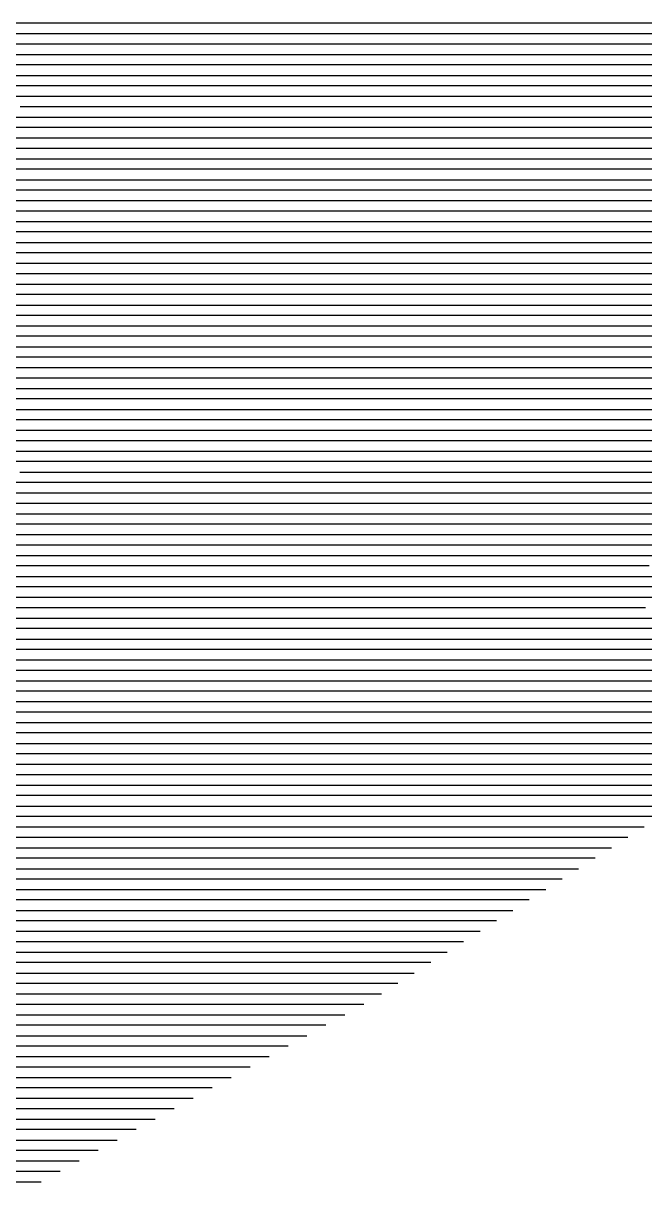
# Model space of a CAD drawing. Header units: metres. Extents: x -6.9 to 6.9, y -7 to 7.
# Drawn here: x 3.185 to 3.781, y -6.204 to -5.094 of the extents above; entities that cross this region are included whole.
import ezdxf

# ---------------------------------------------------------------- set-up
doc = ezdxf.new("R2010")
doc.units = ezdxf.units.M

msp = doc.modelspace()

# ---------------------------------------------------------------- linework, layer by layer
for p, q in [((3.408685, -5.093531, 0.511734), (3.150593, -5.093531, 0.47684)), ((3.522817, -5.093531, 0.526851), (3.408685, -5.093531, 0.511734)), ((3.936604, -5.093531, 0.583206), (3.522817, -5.093531, 0.526851)), ((3.154525, -5.103531, 0.477743), (3.415337, -5.103531, 0.513006)), ((3.415337, -5.103531, 0.513006), (3.527856, -5.103531, 0.527909)), ((3.527856, -5.103531, 0.527909), (3.94544, -5.103531, 0.584781)), ((3.42199, -5.113531, 0.514278), (3.158457, -5.113531, 0.478647)), ((3.532894, -5.113531, 0.528967), (3.42199, -5.113531, 0.514278)), ((3.954276, -5.113531, 0.586356), (3.532894, -5.113531, 0.528967)), ((3.162389, -5.123531, 0.479551), (3.428642, -5.123531, 0.515549)), ((3.428642, -5.123531, 0.515549), (3.537933, -5.123531, 0.530025)), ((3.537933, -5.123531, 0.530025), (3.963111, -5.123531, 0.587931)), ((3.435295, -5.133531, 0.516821), (3.166321, -5.133531, 0.480455)), ((3.542972, -5.133531, 0.531083), (3.435295, -5.133531, 0.516821)), ((3.971947, -5.133531, 0.589506), (3.542972, -5.133531, 0.531083)), ((3.170253, -5.143531, 0.481358), (3.441947, -5.143531, 0.518092)), ((3.441947, -5.143531, 0.518092), (3.54801, -5.143531, 0.53214)), ((3.54801, -5.143531, 0.53214), (3.980782, -5.143531, 0.591081)), ((3.4486, -5.153531, 0.519364), (3.174185, -5.153531, 0.482262)), ((3.553049, -5.153531, 0.533198), (3.4486, -5.153531, 0.519364)), ((3.989618, -5.153531, 0.592656), (3.553049, -5.153531, 0.533198)), ((3.178117, -5.163531, 0.483166), (3.455252, -5.163531, 0.520636)), ((3.455252, -5.163531, 0.520636), (3.558088, -5.163531, 0.534256)), ((3.558088, -5.163531, 0.534256), (3.998453, -5.163531, 0.594231)), ((2.95517, -5.183531, 0.454668), (3.185981, -5.183531, 0.484973)), ((3.461905, -5.173531, 0.521907), (3.182049, -5.173531, 0.48407)), ((3.185981, -5.183531, 0.484973), (3.468557, -5.183531, 0.523179)), ((3.563126, -5.173531, 0.535314), (3.461905, -5.173531, 0.521907)), ((3.468557, -5.183531, 0.523179), (3.568165, -5.183531, 0.536372)), ((4.007289, -5.173531, 0.595806), (3.563126, -5.173531, 0.535314)), ((3.568165, -5.183531, 0.536372), (4.016125, -5.183531, 0.597381)), ((3.189913, -5.193531, 0.485877), (2.96183, -5.193531, 0.45593)), ((3.47521, -5.193531, 0.52445), (3.189913, -5.193531, 0.485877)), ((3.573204, -5.193531, 0.53743), (3.47521, -5.193531, 0.52445)), ((4.02496, -5.193531, 0.598955), (3.573204, -5.193531, 0.53743)), ((2.96849, -5.203531, 0.457192), (3.193845, -5.203531, 0.486781)), ((3.193845, -5.203531, 0.486781), (3.481863, -5.203531, 0.525722)), ((3.481863, -5.203531, 0.525722), (3.578242, -5.203531, 0.538487)), ((3.578242, -5.203531, 0.538487), (4.033796, -5.203531, 0.60053)), ((3.197777, -5.213531, 0.487685), (2.97515, -5.213531, 0.458454)), ((3.488515, -5.213531, 0.526993), (3.197777, -5.213531, 0.487685)), ((3.583281, -5.213531, 0.539545), (3.488515, -5.213531, 0.526993)), ((4.042631, -5.213531, 0.602105), (3.583281, -5.213531, 0.539545)), ((2.98181, -5.223531, 0.459716), (3.201709, -5.223531, 0.488588)), ((3.201709, -5.223531, 0.488588), (3.495168, -5.223531, 0.528265)), ((3.495168, -5.223531, 0.528265), (3.58832, -5.223531, 0.540603)), ((3.58832, -5.223531, 0.540603), (4.051467, -5.223531, 0.60368)), ((3.205641, -5.233531, 0.489492), (2.98847, -5.233531, 0.460978)), ((3.50182, -5.233531, 0.529537), (3.205641, -5.233531, 0.489492)), ((3.593358, -5.233531, 0.541661), (3.50182, -5.233531, 0.529537)), ((4.060302, -5.233531, 0.605255), (3.593358, -5.233531, 0.541661)), ((2.99513, -5.243531, 0.46224), (3.209573, -5.243531, 0.490396)), ((3.209573, -5.243531, 0.490396), (3.508473, -5.243531, 0.530808)), ((3.508473, -5.243531, 0.530808), (3.598397, -5.243531, 0.542719)), ((3.598397, -5.243531, 0.542719), (4.069138, -5.243531, 0.60683)), ((3.213505, -5.253531, 0.4913), (3.00179, -5.253531, 0.463502)), ((3.515125, -5.253531, 0.53208), (3.213505, -5.253531, 0.4913)), ((3.603436, -5.253531, 0.543776), (3.515125, -5.253531, 0.53208)), ((4.077974, -5.253531, 0.608405), (3.603436, -5.253531, 0.543776)), ((3.00845, -5.263531, 0.464764), (3.217438, -5.263531, 0.492203)), ((3.217438, -5.263531, 0.492203), (3.521778, -5.263531, 0.533351)), ((3.521778, -5.263531, 0.533351), (3.608474, -5.263531, 0.544834)), ((3.608474, -5.263531, 0.544834), (4.086809, -5.263531, 0.60998)), ((3.22137, -5.273531, 0.493107), (3.01511, -5.273531, 0.466025)), ((3.02177, -5.283531, 0.467287), (3.225302, -5.283531, 0.494011)), ((3.52843, -5.273531, 0.534623), (3.22137, -5.273531, 0.493107)), ((3.225302, -5.283531, 0.494011), (3.535083, -5.283531, 0.535894)), ((3.613513, -5.273531, 0.545892), (3.52843, -5.273531, 0.534623)), ((3.535083, -5.283531, 0.535894), (3.618552, -5.283531, 0.54695)), ((4.095645, -5.273531, 0.611555), (3.613513, -5.273531, 0.545892)), ((3.618552, -5.283531, 0.54695), (4.10448, -5.283531, 0.61313)), ((3.229234, -5.293531, 0.494915), (3.02843, -5.293531, 0.468549)), ((3.541735, -5.293531, 0.537166), (3.229234, -5.293531, 0.494915)), ((3.62359, -5.293531, 0.548008), (3.541735, -5.293531, 0.537166)), ((4.113316, -5.293531, 0.614705), (3.62359, -5.293531, 0.548008)), ((3.03509, -5.303531, 0.469811), (3.233166, -5.303531, 0.495819)), ((3.233166, -5.303531, 0.495819), (3.548388, -5.303531, 0.538438)), ((3.548388, -5.303531, 0.538438), (3.628629, -5.303531, 0.549066)), ((3.628629, -5.303531, 0.549066), (4.122151, -5.303531, 0.61628)), ((3.237098, -5.313531, 0.496722), (3.04175, -5.313531, 0.471073)), ((3.55504, -5.313531, 0.539709), (3.237098, -5.313531, 0.496722)), ((3.633668, -5.313531, 0.550123), (3.55504, -5.313531, 0.539709)), ((4.130987, -5.313531, 0.617855), (3.633668, -5.313531, 0.550123)), ((3.04841, -5.323531, 0.472335), (3.24103, -5.323531, 0.497626)), ((3.24103, -5.323531, 0.497626), (3.561693, -5.323531, 0.540981)), ((3.561693, -5.323531, 0.540981), (3.638706, -5.323531, 0.551181)), ((3.638706, -5.323531, 0.551181), (4.139823, -5.323531, 0.619429)), ((3.244962, -5.333531, 0.49853), (3.05507, -5.333531, 0.473597)), ((3.568346, -5.333531, 0.542252), (3.244962, -5.333531, 0.49853)), ((3.643745, -5.333531, 0.552239), (3.568346, -5.333531, 0.542252)), ((4.148658, -5.333531, 0.621004), (3.643745, -5.333531, 0.552239)), ((3.06173, -5.343531, 0.474859), (3.248894, -5.343531, 0.499434)), ((3.248894, -5.343531, 0.499434), (3.574998, -5.343531, 0.543524)), ((3.574998, -5.343531, 0.543524), (3.648784, -5.343531, 0.553297)), ((3.648784, -5.343531, 0.553297), (4.157494, -5.343531, 0.622579)), ((3.252826, -5.353531, 0.500337), (3.06839, -5.353531, 0.476121)), ((3.581651, -5.353531, 0.544795), (3.252826, -5.353531, 0.500337)), ((3.653822, -5.353531, 0.554355), (3.581651, -5.353531, 0.544795)), ((4.166329, -5.353531, 0.624154), (3.653822, -5.353531, 0.554355)), ((3.07505, -5.363531, 0.477383), (3.256758, -5.363531, 0.501241)), ((3.256758, -5.363531, 0.501241), (3.588303, -5.363531, 0.546067)), ((3.588303, -5.363531, 0.546067), (3.658861, -5.363531, 0.555412)), ((3.658861, -5.363531, 0.555412), (4.175165, -5.363531, 0.625729)), ((3.26069, -5.373531, 0.502145), (3.08171, -5.373531, 0.478645)), ((3.594956, -5.373531, 0.547339), (3.26069, -5.373531, 0.502145)), ((3.6639, -5.373531, 0.55647), (3.594956, -5.373531, 0.547339)), ((4.184, -5.373531, 0.627304), (3.6639, -5.373531, 0.55647)), ((3.08837, -5.383531, 0.479907), (3.264622, -5.383531, 0.503049)), ((3.268554, -5.393531, 0.503952), (3.09503, -5.393531, 0.481169)), ((3.264622, -5.383531, 0.503049), (3.601608, -5.383531, 0.54861)), ((3.608261, -5.393531, 0.549882), (3.268554, -5.393531, 0.503952)), ((3.601608, -5.383531, 0.54861), (3.668939, -5.383531, 0.557528)), ((3.673977, -5.393531, 0.558586), (3.608261, -5.393531, 0.549882)), ((3.668939, -5.383531, 0.557528), (4.192836, -5.383531, 0.628879)), ((4.201672, -5.393531, 0.630454), (3.673977, -5.393531, 0.558586)), ((3.10169, -5.403531, 0.482431), (3.272486, -5.403531, 0.504856)), ((3.272486, -5.403531, 0.504856), (3.614913, -5.403531, 0.551153)), ((3.614913, -5.403531, 0.551153), (3.679016, -5.403531, 0.559644)), ((3.679016, -5.403531, 0.559644), (4.210507, -5.403531, 0.632029)), ((3.276418, -5.413531, 0.50576), (3.10835, -5.413531, 0.483693)), ((3.621566, -5.413531, 0.552425), (3.276418, -5.413531, 0.50576)), ((3.684055, -5.413531, 0.560702), (3.621566, -5.413531, 0.552425)), ((4.219343, -5.413531, 0.633604), (3.684055, -5.413531, 0.560702)), ((3.11501, -5.423531, 0.484954), (3.28035, -5.423531, 0.506664)), ((3.28035, -5.423531, 0.506664), (3.628218, -5.423531, 0.553696)), ((3.628218, -5.423531, 0.553696), (3.689093, -5.423531, 0.561759)), ((3.689093, -5.423531, 0.561759), (4.228178, -5.423531, 0.635179)), ((3.284282, -5.433531, 0.507567), (3.12167, -5.433531, 0.486216)), ((3.634871, -5.433531, 0.554968), (3.284282, -5.433531, 0.507567)), ((3.694132, -5.433531, 0.562817), (3.634871, -5.433531, 0.554968)), ((4.237014, -5.433531, 0.636754), (3.694132, -5.433531, 0.562817)), ((3.12833, -5.443531, 0.487478), (3.288214, -5.443531, 0.508471)), ((3.288214, -5.443531, 0.508471), (3.641523, -5.443531, 0.55624)), ((3.641523, -5.443531, 0.55624), (3.699171, -5.443531, 0.563875)), ((3.699171, -5.443531, 0.563875), (4.245849, -5.443531, 0.638329)), ((3.292147, -5.453531, 0.509375), (3.13499, -5.453531, 0.48874)), ((3.648176, -5.453531, 0.557511), (3.292147, -5.453531, 0.509375)), ((3.704209, -5.453531, 0.564933), (3.648176, -5.453531, 0.557511)), ((4.254685, -5.453531, 0.639904), (3.704209, -5.453531, 0.564933)), ((3.14165, -5.463531, 0.490002), (3.296079, -5.463531, 0.510279)), ((3.296079, -5.463531, 0.510279), (3.654829, -5.463531, 0.558783)), ((3.654829, -5.463531, 0.558783), (3.709248, -5.463531, 0.565991)), ((3.709248, -5.463531, 0.565991), (4.263521, -5.463531, 0.641478)), ((3.300011, -5.473531, 0.511182), (3.14831, -5.473531, 0.491264)), ((3.661481, -5.473531, 0.560054), (3.300011, -5.473531, 0.511182)), ((3.714287, -5.473531, 0.567048), (3.661481, -5.473531, 0.560054)), ((4.272356, -5.473531, 0.643053), (3.714287, -5.473531, 0.567048)), ((3.15497, -5.483531, 0.492526), (3.303943, -5.483531, 0.512086)), ((3.307875, -5.493531, 0.51299), (3.16163, -5.493531, 0.493788)), ((3.303943, -5.483531, 0.512086), (3.668134, -5.483531, 0.561326)), ((3.674786, -5.493531, 0.562597), (3.307875, -5.493531, 0.51299)), ((3.668134, -5.483531, 0.561326), (3.719325, -5.483531, 0.568106)), ((3.724364, -5.493531, 0.569164), (3.674786, -5.493531, 0.562597)), ((3.719325, -5.483531, 0.568106), (4.281192, -5.483531, 0.644628)), ((4.290027, -5.493531, 0.646203), (3.724364, -5.493531, 0.569164)), ((3.16829, -5.503531, 0.49505), (3.311807, -5.503531, 0.513894)), ((3.311807, -5.503531, 0.513894), (3.681439, -5.503531, 0.563869)), ((3.681439, -5.503531, 0.563869), (3.729403, -5.503531, 0.570222)), ((3.729403, -5.503531, 0.570222), (4.281414, -5.503531, 0.645402)), ((3.315739, -5.513531, 0.514797), (3.17495, -5.513531, 0.496312)), ((3.688091, -5.513531, 0.565141), (3.315739, -5.513531, 0.514797)), ((3.734441, -5.513531, 0.57128), (3.688091, -5.513531, 0.565141)), ((4.267879, -5.513531, 0.64393), (3.734441, -5.513531, 0.57128)), ((3.18161, -5.523531, 0.497574), (3.319671, -5.523531, 0.515701)), ((3.319671, -5.523531, 0.515701), (3.694744, -5.523531, 0.566412)), ((3.694744, -5.523531, 0.566412), (3.73948, -5.523531, 0.572338)), ((3.73948, -5.523531, 0.572338), (4.254344, -5.523531, 0.642458)), ((3.18827, -5.533531, 0.498836), (2.87027, -5.533531, 0.456262)), ((3.323603, -5.533531, 0.516605), (3.18827, -5.533531, 0.498836)), ((3.701396, -5.533531, 0.567684), (3.323603, -5.533531, 0.516605)), ((3.744519, -5.533531, 0.573395), (3.701396, -5.533531, 0.567684)), ((4.240809, -5.533531, 0.640986), (3.744519, -5.533531, 0.573395)), ((2.874192, -5.543531, 0.457157), (3.19493, -5.543531, 0.500098)), ((3.19493, -5.543531, 0.500098), (3.327535, -5.543531, 0.517509)), ((3.327535, -5.543531, 0.517509), (3.708049, -5.543531, 0.568955)), ((3.708049, -5.543531, 0.568955), (3.749557, -5.543531, 0.574453)), ((3.749557, -5.543531, 0.574453), (4.227274, -5.543531, 0.639515)), ((3.20159, -5.553531, 0.50136), (2.878113, -5.553531, 0.458052)), ((3.331467, -5.553531, 0.518412), (3.20159, -5.553531, 0.50136)), ((3.714701, -5.553531, 0.570227), (3.331467, -5.553531, 0.518412)), ((3.754596, -5.553531, 0.575511), (3.714701, -5.553531, 0.570227)), ((4.213739, -5.553531, 0.638043), (3.754596, -5.553531, 0.575511)), ((2.882035, -5.563531, 0.458948), (3.20825, -5.563531, 0.502622)), ((3.20825, -5.563531, 0.502622), (3.335399, -5.563531, 0.519316)), ((3.335399, -5.563531, 0.519316), (3.721354, -5.563531, 0.571498)), ((3.721354, -5.563531, 0.571498), (3.759635, -5.563531, 0.576569)), ((3.759635, -5.563531, 0.576569), (4.200204, -5.563531, 0.636571)), ((3.21491, -5.573531, 0.503883), (2.885956, -5.573531, 0.459843)), ((3.339331, -5.573531, 0.52022), (3.21491, -5.573531, 0.503883)), ((3.728006, -5.573531, 0.57277), (3.339331, -5.573531, 0.52022)), ((3.764673, -5.573531, 0.577627), (3.728006, -5.573531, 0.57277)), ((4.186669, -5.573531, 0.635099), (3.764673, -5.573531, 0.577627)), ((2.889878, -5.583531, 0.460738), (3.22157, -5.583531, 0.505145)), ((3.22823, -5.593531, 0.506407), (2.893799, -5.593531, 0.461633)), ((3.22157, -5.583531, 0.505145), (3.343263, -5.583531, 0.521124)), ((3.347195, -5.593531, 0.522027), (3.22823, -5.593531, 0.506407)), ((3.343263, -5.583531, 0.521124), (3.734659, -5.583531, 0.574042)), ((3.741312, -5.593531, 0.575313), (3.347195, -5.593531, 0.522027)), ((3.734659, -5.583531, 0.574042), (3.769712, -5.583531, 0.578684)), ((3.774751, -5.593531, 0.579742), (3.741312, -5.593531, 0.575313)), ((3.769712, -5.583531, 0.578684), (4.173134, -5.583531, 0.633627)), ((4.159599, -5.593531, 0.632156), (3.774751, -5.593531, 0.579742)), ((2.897721, -5.603531, 0.462529), (3.23489, -5.603531, 0.507669)), ((3.23489, -5.603531, 0.507669), (3.351127, -5.603531, 0.522931)), ((3.351127, -5.603531, 0.522931), (3.747964, -5.603531, 0.576585)), ((3.747964, -5.603531, 0.576585), (3.779789, -5.603531, 0.5808)), ((3.779789, -5.603531, 0.5808), (4.146064, -5.603531, 0.630684)), ((3.24155, -5.613531, 0.508931), (2.901642, -5.613531, 0.463424)), ((3.355059, -5.613531, 0.523835), (3.24155, -5.613531, 0.508931)), ((3.754617, -5.613531, 0.577856), (3.355059, -5.613531, 0.523835)), ((3.784828, -5.613531, 0.581858), (3.754617, -5.613531, 0.577856)), ((2.905564, -5.623531, 0.464319), (3.24821, -5.623531, 0.510193)), ((3.24821, -5.623531, 0.510193), (3.358991, -5.623531, 0.524739)), ((3.358991, -5.623531, 0.524739), (3.761269, -5.623531, 0.579128)), ((3.761269, -5.623531, 0.579128), (3.789867, -5.623531, 0.582916)), ((3.25487, -5.633531, 0.511455), (2.909485, -5.633531, 0.465215)), ((3.362923, -5.633531, 0.525642), (3.25487, -5.633531, 0.511455)), ((3.767922, -5.633531, 0.580399), (3.362923, -5.633531, 0.525642)), ((3.794905, -5.633531, 0.583974), (3.767922, -5.633531, 0.580399)), ((2.913407, -5.643531, 0.46611), (3.26153, -5.643531, 0.512717)), ((3.26153, -5.643531, 0.512717), (3.366856, -5.643531, 0.526546)), ((3.366856, -5.643531, 0.526546), (3.774574, -5.643531, 0.581671)), ((3.774574, -5.643531, 0.581671), (3.799944, -5.643531, 0.585031)), ((3.26819, -5.653531, 0.513979), (2.917328, -5.653531, 0.467005)), ((3.370788, -5.653531, 0.52745), (3.26819, -5.653531, 0.513979)), ((3.781227, -5.653531, 0.582943), (3.370788, -5.653531, 0.52745)), ((2.921249, -5.663531, 0.467901), (3.27485, -5.663531, 0.515241)), ((3.27485, -5.663531, 0.515241), (3.37472, -5.663531, 0.528354)), ((3.37472, -5.663531, 0.528354), (3.787879, -5.663531, 0.584214)), ((3.28151, -5.673531, 0.516503), (2.925171, -5.673531, 0.468796)), ((3.378652, -5.673531, 0.529257), (3.28151, -5.673531, 0.516503)), ((3.794532, -5.673531, 0.585486), (3.378652, -5.673531, 0.529257)), ((2.929092, -5.683531, 0.469691), (3.28817, -5.683531, 0.517765)), ((3.29483, -5.693531, 0.519027), (2.933014, -5.693531, 0.470586)), ((3.28817, -5.683531, 0.517765), (3.382584, -5.683531, 0.530161)), ((3.386516, -5.693531, 0.531065), (3.29483, -5.693531, 0.519027)), ((3.382584, -5.683531, 0.530161), (3.801184, -5.683531, 0.586757)), ((3.807837, -5.693531, 0.588029), (3.386516, -5.693531, 0.531065)), ((2.936935, -5.703531, 0.471482), (3.30149, -5.703531, 0.520289)), ((3.30149, -5.703531, 0.520289), (3.390448, -5.703531, 0.531969)), ((3.390448, -5.703531, 0.531969), (3.814489, -5.703531, 0.589301)), ((3.30815, -5.713531, 0.521551), (2.940857, -5.713531, 0.472377)), ((3.39438, -5.713531, 0.532872), (3.30815, -5.713531, 0.521551)), ((3.821142, -5.713531, 0.590572), (3.39438, -5.713531, 0.532872)), ((2.944778, -5.723531, 0.473272), (3.31481, -5.723531, 0.522812)), ((3.31481, -5.723531, 0.522812), (3.398312, -5.723531, 0.533776)), ((3.398312, -5.723531, 0.533776), (3.827794, -5.723531, 0.591844)), ((3.32147, -5.733531, 0.524074), (2.9487, -5.733531, 0.474168)), ((3.402244, -5.733531, 0.53468), (3.32147, -5.733531, 0.524074)), ((3.834447, -5.733531, 0.593115), (3.402244, -5.733531, 0.53468)), ((2.952621, -5.743531, 0.475063), (3.32813, -5.743531, 0.525336)), ((3.32813, -5.743531, 0.525336), (3.406176, -5.743531, 0.535584)), ((3.406176, -5.743531, 0.535584), (3.8411, -5.743531, 0.594387)), ((3.33479, -5.753531, 0.526598), (2.956543, -5.753531, 0.475958)), ((3.410108, -5.753531, 0.536488), (3.33479, -5.753531, 0.526598)), ((3.847752, -5.753531, 0.595658), (3.410108, -5.753531, 0.536488)), ((2.960464, -5.763531, 0.476853), (3.34145, -5.763531, 0.52786)), ((3.34145, -5.763531, 0.52786), (3.41404, -5.763531, 0.537391)), ((3.41404, -5.763531, 0.537391), (3.854405, -5.763531, 0.59693)), ((3.34811, -5.773531, 0.529122), (2.964386, -5.773531, 0.477749)), ((3.417972, -5.773531, 0.538295), (3.34811, -5.773531, 0.529122)), ((3.861057, -5.773531, 0.598202), (3.417972, -5.773531, 0.538295)), ((2.968307, -5.783531, 0.478644), (3.35477, -5.783531, 0.530384)), ((3.36143, -5.793531, 0.531646), (2.972228, -5.793531, 0.479539)), ((3.35477, -5.783531, 0.530384), (3.421904, -5.783531, 0.539199)), ((3.425836, -5.793531, 0.540103), (3.36143, -5.793531, 0.531646)), ((3.421904, -5.783531, 0.539199), (3.86771, -5.783531, 0.599473)), ((3.874362, -5.793531, 0.600745), (3.425836, -5.793531, 0.540103)), ((2.97615, -5.803531, 0.480435), (3.36809, -5.803531, 0.532908)), ((3.36809, -5.803531, 0.532908), (3.429768, -5.803531, 0.541006)), ((3.429768, -5.803531, 0.541006), (3.874743, -5.803531, 0.601168)), ((3.37475, -5.813531, 0.53417), (2.980071, -5.813531, 0.48133)), ((3.4337, -5.813531, 0.54191), (3.37475, -5.813531, 0.53417)), ((3.858995, -5.813531, 0.599411), (3.4337, -5.813531, 0.54191)), ((2.983993, -5.823531, 0.482225), (3.38141, -5.823531, 0.535432)), ((3.38141, -5.823531, 0.535432), (3.437632, -5.823531, 0.542814)), ((3.437632, -5.823531, 0.542814), (3.843246, -5.823531, 0.597654)), ((3.38807, -5.833531, 0.536694), (2.987914, -5.833531, 0.483121)), ((3.441565, -5.833531, 0.543718), (3.38807, -5.833531, 0.536694)), ((3.827497, -5.833531, 0.595897), (3.441565, -5.833531, 0.543718)), ((2.991836, -5.843531, 0.484016), (3.39473, -5.843531, 0.537956)), ((3.39473, -5.843531, 0.537956), (3.445497, -5.843531, 0.544621)), ((3.445497, -5.843531, 0.544621), (3.811749, -5.843531, 0.59414)), ((3.40139, -5.853531, 0.539218), (2.995757, -5.853531, 0.484911)), ((3.449429, -5.853531, 0.545525), (3.40139, -5.853531, 0.539218)), ((3.796, -5.853531, 0.592383), (3.449429, -5.853531, 0.545525)), ((2.999679, -5.863531, 0.485806), (3.40805, -5.863531, 0.54048)), ((3.40805, -5.863531, 0.54048), (3.453361, -5.863531, 0.546429)), ((3.453361, -5.863531, 0.546429), (3.780251, -5.863531, 0.590626)), ((3.41471, -5.873531, 0.541742), (3.0036, -5.873531, 0.486702)), ((3.457293, -5.873531, 0.547333), (3.41471, -5.873531, 0.541742)), ((3.764503, -5.873531, 0.588868), (3.457293, -5.873531, 0.547333)), ((3.007522, -5.883531, 0.487597), (3.42137, -5.883531, 0.543003)), ((3.42803, -5.893531, 0.544265), (3.011443, -5.893531, 0.488492)), ((3.42137, -5.883531, 0.543003), (3.461225, -5.883531, 0.548236)), ((3.465157, -5.893531, 0.54914), (3.42803, -5.893531, 0.544265)), ((3.461225, -5.883531, 0.548236), (3.748754, -5.883531, 0.587111)), ((3.733006, -5.893531, 0.585354), (3.465157, -5.893531, 0.54914)), ((3.015365, -5.903531, 0.489388), (3.43469, -5.903531, 0.545527)), ((3.43469, -5.903531, 0.545527), (3.469089, -5.903531, 0.550044)), ((3.469089, -5.903531, 0.550044), (3.717257, -5.903531, 0.583597)), ((3.44135, -5.913531, 0.546789), (3.019286, -5.913531, 0.490283)), ((3.473021, -5.913531, 0.550948), (3.44135, -5.913531, 0.546789)), ((3.701508, -5.913531, 0.58184), (3.473021, -5.913531, 0.550948)), ((3.023207, -5.923531, 0.491178), (3.44801, -5.923531, 0.548051)), ((3.44801, -5.923531, 0.548051), (3.476953, -5.923531, 0.551851)), ((3.476953, -5.923531, 0.551851), (3.68576, -5.923531, 0.580083)), ((3.45467, -5.933531, 0.549313), (3.027129, -5.933531, 0.492073)), ((3.480885, -5.933531, 0.552755), (3.45467, -5.933531, 0.549313)), ((3.670011, -5.933531, 0.578326), (3.480885, -5.933531, 0.552755)), ((3.03105, -5.943531, 0.492969), (3.46133, -5.943531, 0.550575)), ((3.46133, -5.943531, 0.550575), (3.484817, -5.943531, 0.553659)), ((3.484817, -5.943531, 0.553659), (3.654263, -5.943531, 0.576568)), ((3.46799, -5.953531, 0.551837), (3.034972, -5.953531, 0.493864)), ((3.488749, -5.953531, 0.554563), (3.46799, -5.953531, 0.551837)), ((3.638514, -5.953531, 0.574811), (3.488749, -5.953531, 0.554563)), ((3.038893, -5.963531, 0.494759), (3.47465, -5.963531, 0.553099)), ((3.47465, -5.963531, 0.553099), (3.492681, -5.963531, 0.555466)), ((3.492681, -5.963531, 0.555466), (3.622765, -5.963531, 0.573054)), ((3.48131, -5.973531, 0.554361), (3.042815, -5.973531, 0.495655)), ((3.496613, -5.973531, 0.55637), (3.48131, -5.973531, 0.554361)), ((3.607017, -5.973531, 0.571297), (3.496613, -5.973531, 0.55637)), ((3.046736, -5.983531, 0.49655), (3.48797, -5.983531, 0.555623)), ((3.49463, -5.993531, 0.556885), (3.050658, -5.993531, 0.497445)), ((3.48797, -5.983531, 0.555623), (3.500545, -5.983531, 0.557274)), ((3.504477, -5.993531, 0.558178), (3.49463, -5.993531, 0.556885)), ((3.500545, -5.983531, 0.557274), (3.591268, -5.983531, 0.56954)), ((3.575519, -5.993531, 0.567783), (3.504477, -5.993531, 0.558178)), ((3.054579, -6.003531, 0.498341), (3.50129, -6.003531, 0.558147)), ((3.50129, -6.003531, 0.558147), (3.508409, -6.003531, 0.559081)), ((3.508409, -6.003531, 0.559081), (3.559771, -6.003531, 0.566026)), ((3.50795, -6.013531, 0.559409), (3.058501, -6.013531, 0.499236)), ((3.512341, -6.013531, 0.559985), (3.50795, -6.013531, 0.559409)), ((3.544022, -6.013531, 0.564269), (3.512341, -6.013531, 0.559985)), ((3.062422, -6.023531, 0.500131), (3.51461, -6.023531, 0.560671)), ((3.51461, -6.023531, 0.560671), (3.516274, -6.023531, 0.560889)), ((3.516274, -6.023531, 0.560889), (3.528274, -6.023531, 0.562511)), ((3.511566, -6.033531, 0.560633), (3.066344, -6.033531, 0.501026)), ((3.070265, -6.043531, 0.501922), (3.493359, -6.043531, 0.558566)), ((3.475151, -6.053531, 0.556499), (3.074186, -6.053531, 0.502817)), ((3.078108, -6.063531, 0.503712), (3.456944, -6.063531, 0.554431)), ((3.438737, -6.073531, 0.552364), (3.082029, -6.073531, 0.504608)), ((3.085951, -6.083531, 0.505503), (3.42053, -6.083531, 0.550297)), ((3.402323, -6.093531, 0.548229), (3.089872, -6.093531, 0.506398)), ((3.093794, -6.103531, 0.507293), (3.384116, -6.103531, 0.546162)), ((3.365909, -6.113531, 0.544095), (3.097715, -6.113531, 0.508189)), ((3.101637, -6.123531, 0.509084), (3.347702, -6.123531, 0.542028)), ((3.329495, -6.133531, 0.53996), (3.105558, -6.133531, 0.509979)), ((3.10948, -6.143531, 0.510875), (3.311288, -6.143531, 0.537893)), ((3.293081, -6.153531, 0.535826), (3.113401, -6.153531, 0.51177)), ((3.117323, -6.163531, 0.512665), (3.274874, -6.163531, 0.533758)), ((3.256667, -6.173531, 0.531691), (3.121244, -6.173531, 0.513561)), ((3.125165, -6.183531, 0.514456), (3.23846, -6.183531, 0.529624)), ((3.220253, -6.193531, 0.527557), (3.129087, -6.193531, 0.515351)), ((3.133008, -6.203531, 0.516246), (3.202046, -6.203531, 0.525489))]:
    msp.add_line(p, q)

doc.saveas('drawing.dxf')
